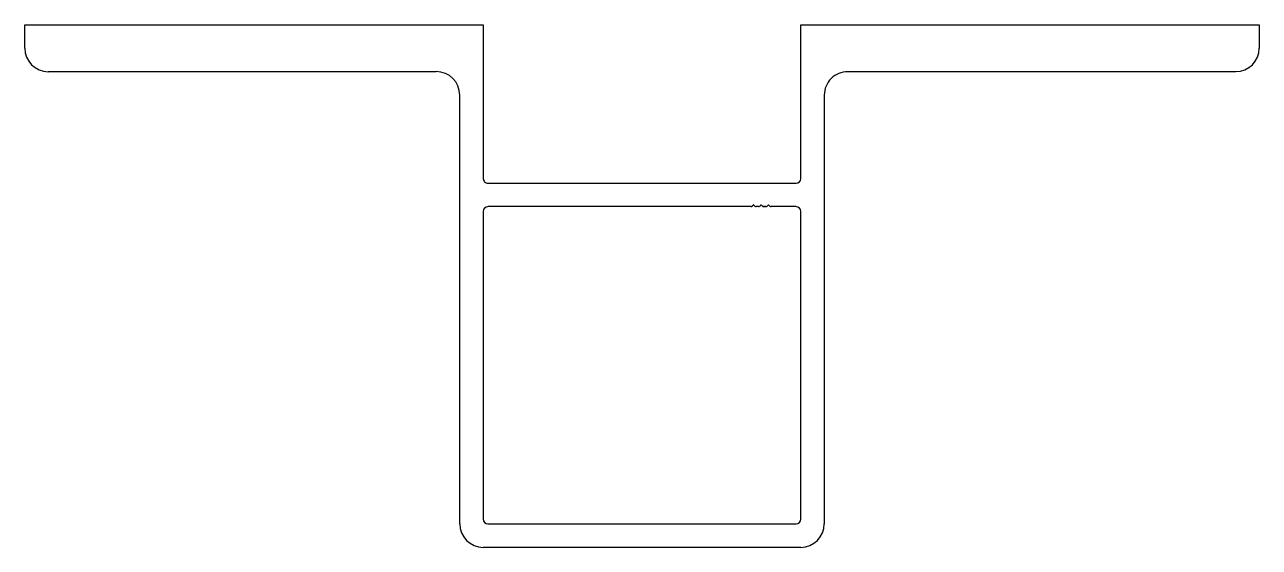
# Model space of a CAD drawing. Extents: x -83 to 83, y 0 to 71.
import ezdxf

# ---------------------------------------------------------------- set-up
doc = ezdxf.new("R2010")
doc.units = 0
doc.layers.get('0').update_dxf_attribs({"linetype": 'CONTINUOUS'})

msp = doc.modelspace()

# ---------------------------------------------------------------- linework, layer by layer
at = {"color": 7}
for p, q in [((-83.35, 70.92), (-21.44, 70.92)), ((-83.35, 67.75), (-83.35, 70.92)), ((-21.44, 70.92), (-21.44, 50.13)), ((21.43, 50.13), (21.43, 70.92)), ((21.43, 70.92), (83.34, 70.92)), ((83.34, 70.92), (83.34, 67.75)), ((-27.79, 64.57), (-80.17, 64.57)), ((80.16, 64.57), (27.78, 64.57)), ((-24.61, 3.47), (-24.61, 61.4)), ((24.6, 61.4), (24.6, 3.47)), ((-20.8, 49.49), (20.79, 49.49)), ((-21.44, 45.69), (-21.44, 4.1)), ((14.72, 46.33), (-20.8, 46.33)), ((15.06, 46.57), (14.89, 46.4)), ((15.25, 46.4), (15.07, 46.57)), ((15.72, 46.33), (15.42, 46.33)), ((16.06, 46.57), (15.89, 46.4)), ((16.25, 46.4), (16.07, 46.57)), ((16.72, 46.33), (16.42, 46.33)), ((16.42, 46.33), (16.72, 46.33)), ((16.72, 46.33), (16.42, 46.33)), ((16.42, 46.33), (16.72, 46.33)), ((16.72, 46.33), (16.42, 46.33)), ((17.06, 46.57), (16.89, 46.4)), ((17.25, 46.4), (17.07, 46.57)), ((20.79, 46.33), (17.42, 46.33)), ((17.42, 46.33), (17.42, 46.33)), ((17.42, 46.33), (17.42, 46.33)), ((21.43, 4.1), (21.43, 45.69)), ((-20.8, 3.47), (20.79, 3.47)), ((21.43, 0.29), (-21.44, 0.29))]:
    msp.add_line(p, q, dxfattribs=at)
for centre, radius, start, end in [((-80.17, 67.75), 3.18, 180.0001, 270), ((80.16, 67.75), 3.17, 270, 0), ((-27.79, 61.4), 3.18, 0, 90), ((27.78, 61.4), 3.17, 90, 180.0001), ((-20.8, 50.13), 0.635, 180, 270.0002), ((20.79, 50.13), 0.635, 270, 360), ((-20.8, 45.69), 0.635, 90, 180), ((14.72, 46.58), 0.25, 270, 315), ((15.07, 46.57), 0.008, 45, 135), ((15.42, 46.58), 0.25, 225, 270), ((15.72, 46.58), 0.25, 270, 315), ((16.07, 46.57), 0.008, 45, 135), ((16.42, 46.58), 0.25, 225, 270), ((16.72, 46.58), 0.25, 270, 315), ((17.07, 46.57), 0.008, 45, 135), ((17.42, 46.58), 0.25, 225, 270), ((20.79, 45.69), 0.635, 0, 90), ((-21.44, 3.47), 3.18, 180, 270), ((-20.8, 4.1), 0.635, 180, 270), ((20.79, 4.1), 0.635, 270, 0), ((21.43, 3.47), 3.18, 270, 360)]:
    msp.add_arc(centre, radius, start, end, dxfattribs=at)

doc.saveas('drawing.dxf')
